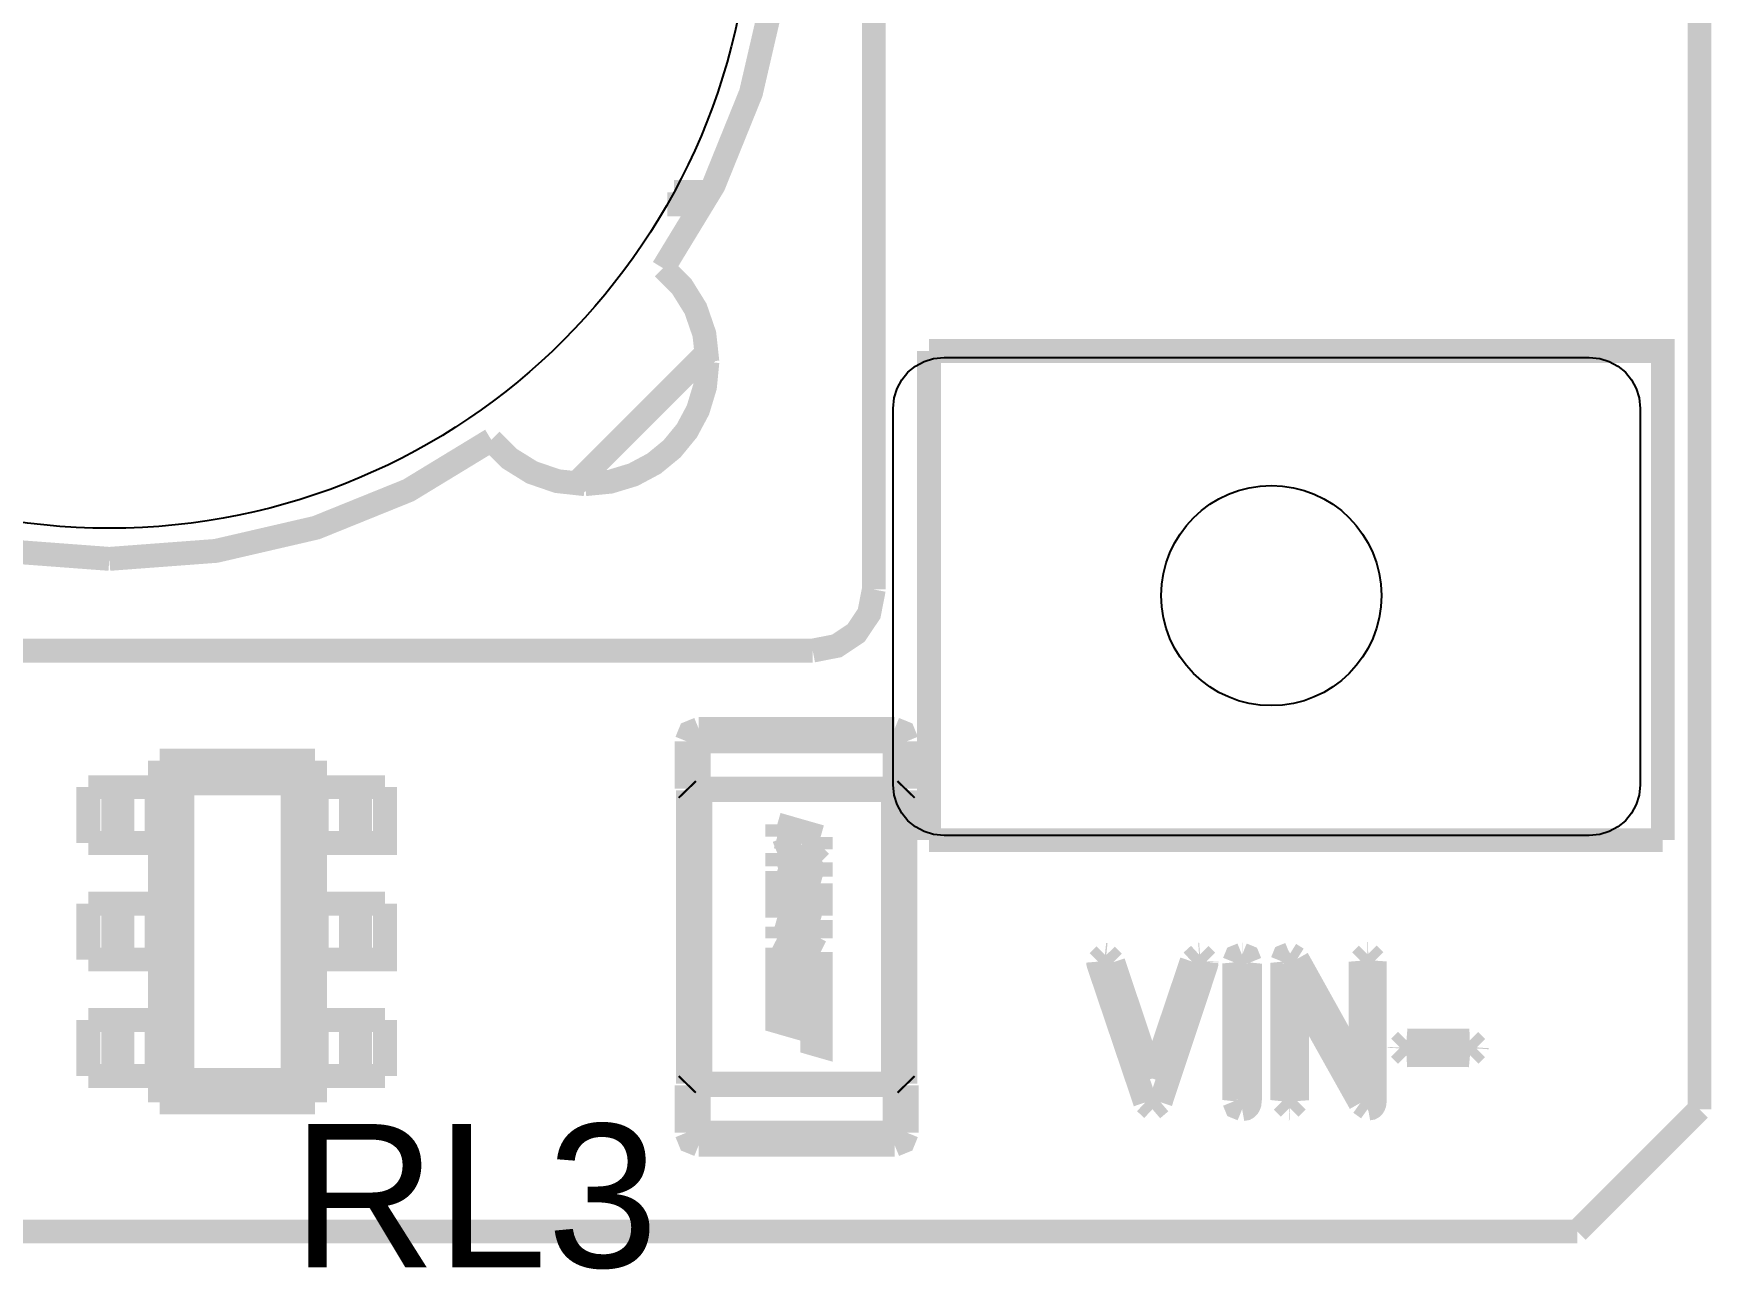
# Model space of a CAD drawing. Header units: inches. Extents: x -3.96 to 3.96, y -2.08 to 2.07.
# Drawn here: x -2.282 to -1.721, y 1.219 to 1.633 of the extents above; entities that cross this region are included whole.
import ezdxf

# ---------------------------------------------------------------- set-up
doc = ezdxf.new("R2010")
doc.units = ezdxf.units.IN
doc.layers.get('0').update_dxf_attribs({"linetype": 'CONTINUOUS'})

msp = doc.modelspace()

# ---------------------------------------------------------------- linework, layer by layer
at = {"const_width": 0.008}
for points in [[(-2.001146, 1.918031), (-2.001146, 1.447165)], [(-2.001146, 1.918031), (-2.001146, 1.447165)], [(-2.001146, 1.918031), (-2.001146, 1.447165)], [(-1.724768, 1.27315), (-1.724768, 1.903701)], [(-1.724768, 1.27315), (-1.724768, 1.903701)], [(-1.724768, 1.27315), (-1.724768, 1.903701)], [(-2.031854, 1.682598), (-2.034524, 1.646944), (-2.042294, 1.613388), (-2.0548, 1.582468), (-2.071683, 1.554722)], [(-2.031854, 1.682598), (-2.034524, 1.646944), (-2.042294, 1.613388), (-2.0548, 1.582468), (-2.071683, 1.554722)], [(-2.031854, 1.682598), (-2.034524, 1.646944), (-2.042294, 1.613388), (-2.0548, 1.582468), (-2.071683, 1.554722)], [(-2.056463, 1.580236), (-2.068027, 1.580236)], [(-2.056463, 1.580236), (-2.068027, 1.580236)], [(-2.056463, 1.580236), (-2.068027, 1.580236)], [(-2.058606, 1.576142), (-2.070302, 1.576142)], [(-2.058606, 1.576142), (-2.070302, 1.576142)], [(-2.058606, 1.576142), (-2.070302, 1.576142)], [(-2.056868, 1.52336), (-2.057882, 1.532661), (-2.0608, 1.541147), (-2.065436, 1.548605), (-2.071604, 1.554817)], [(-2.056868, 1.52336), (-2.057882, 1.532661), (-2.0608, 1.541147), (-2.065436, 1.548605), (-2.071604, 1.554817)], [(-2.056868, 1.52336), (-2.057882, 1.532661), (-2.0608, 1.541147), (-2.065436, 1.548605), (-2.071604, 1.554817)], [(-2.056984, 1.526445), (-2.100897, 1.482532)], [(-2.056984, 1.526445), (-2.100897, 1.482532)], [(-2.056984, 1.526445), (-2.100897, 1.482532)], [(-1.98272, 1.527008), (-1.98272, 1.363228)], [(-1.98272, 1.527008), (-1.737051, 1.527008), (-1.737051, 1.363228)], [(-1.98272, 1.527008), (-1.98272, 1.363228)], [(-1.98272, 1.527008), (-1.737051, 1.527008), (-1.737051, 1.363228)], [(-1.98272, 1.527008), (-1.98272, 1.363228)], [(-1.98272, 1.527008), (-1.737051, 1.527008), (-1.737051, 1.363228)], [(-2.056868, 1.52336), (-2.057683, 1.514988), (-2.060027, 1.507246), (-2.063751, 1.500284), (-2.068704, 1.494251), (-2.074737, 1.489298), (-2.081699, 1.485574), (-2.089441, 1.48323), (-2.097813, 1.482415)], [(-2.056868, 1.52336), (-2.057683, 1.514988), (-2.060027, 1.507246), (-2.063751, 1.500284), (-2.068704, 1.494251), (-2.074737, 1.489298), (-2.081699, 1.485574), (-2.089441, 1.48323), (-2.097813, 1.482415)], [(-2.056868, 1.52336), (-2.057683, 1.514988), (-2.060027, 1.507246), (-2.063751, 1.500284), (-2.068704, 1.494251), (-2.074737, 1.489298), (-2.081699, 1.485574), (-2.089441, 1.48323), (-2.097813, 1.482415)], [(-2.384928, 1.497231), (-2.357182, 1.480348), (-2.326262, 1.467841), (-2.292706, 1.460072), (-2.257051, 1.457402)], [(-2.384928, 1.497231), (-2.357182, 1.480348), (-2.326262, 1.467841), (-2.292706, 1.460072), (-2.257051, 1.457402)], [(-2.384928, 1.497231), (-2.357182, 1.480348), (-2.326262, 1.467841), (-2.292706, 1.460072), (-2.257051, 1.457402)], [(-2.129174, 1.497231), (-2.15692, 1.480348), (-2.187841, 1.467841), (-2.221397, 1.460072), (-2.257051, 1.457402)], [(-2.129174, 1.497231), (-2.15692, 1.480348), (-2.187841, 1.467841), (-2.221397, 1.460072), (-2.257051, 1.457402)], [(-2.129174, 1.497231), (-2.15692, 1.480348), (-2.187841, 1.467841), (-2.221397, 1.460072), (-2.257051, 1.457402)], [(-2.12927, 1.497151), (-2.123058, 1.490983), (-2.1156, 1.486347), (-2.107113, 1.48343), (-2.097813, 1.482415)], [(-2.12927, 1.497151), (-2.123058, 1.490983), (-2.1156, 1.486347), (-2.107113, 1.48343), (-2.097813, 1.482415)], [(-2.12927, 1.497151), (-2.123058, 1.490983), (-2.1156, 1.486347), (-2.107113, 1.48343), (-2.097813, 1.482415)], [(-2.001146, 1.447165), (-2.002725, 1.439108), (-2.007063, 1.432611), (-2.013561, 1.428272), (-2.021618, 1.426693)], [(-2.001146, 1.447165), (-2.002725, 1.439108), (-2.007063, 1.432611), (-2.013561, 1.428272), (-2.021618, 1.426693)], [(-2.001146, 1.447165), (-2.002725, 1.439108), (-2.007063, 1.432611), (-2.013561, 1.428272), (-2.021618, 1.426693)], [(-2.021618, 1.426693), (-2.492484, 1.426693)], [(-2.021618, 1.426693), (-2.492484, 1.426693)], [(-2.021618, 1.426693), (-2.492484, 1.426693)], [(-2.063826, 1.396331), (-2.062643, 1.399243), (-2.059732, 1.400426)], [(-2.063826, 1.396331), (-2.062643, 1.399243), (-2.059732, 1.400426)], [(-2.063826, 1.396331), (-2.062643, 1.399243), (-2.059732, 1.400426)], [(-1.99422, 1.400426), (-2.059732, 1.400426)], [(-2.059732, 1.400426), (-2.059732, 1.396331)], [(-1.99422, 1.400426), (-2.059732, 1.400426)], [(-2.059732, 1.400426), (-2.059732, 1.396331)], [(-1.99422, 1.400426), (-2.059732, 1.400426)], [(-2.059732, 1.400426), (-2.059732, 1.396331)], [(-1.990126, 1.396331), (-1.991309, 1.399243), (-1.99422, 1.400426)], [(-1.99422, 1.396331), (-1.99422, 1.400426)], [(-1.990126, 1.396331), (-1.991309, 1.399243), (-1.99422, 1.400426)], [(-1.99422, 1.396331), (-1.99422, 1.400426)], [(-1.990126, 1.396331), (-1.991309, 1.399243), (-1.99422, 1.400426)], [(-1.99422, 1.396331), (-1.99422, 1.400426)], [(-2.063826, 1.396331), (-2.063826, 1.380445)], [(-2.059732, 1.396331), (-2.063826, 1.396331)], [(-2.063826, 1.396331), (-2.063826, 1.380445)], [(-2.059732, 1.396331), (-2.063826, 1.396331)], [(-2.063826, 1.396331), (-2.063826, 1.380445)], [(-2.059732, 1.396331), (-2.063826, 1.396331)], [(-2.059732, 1.380445), (-2.059732, 1.396331), (-1.99422, 1.396331)], [(-2.059732, 1.380445), (-2.059732, 1.396331), (-1.99422, 1.396331)], [(-2.059732, 1.380445), (-2.059732, 1.396331), (-1.99422, 1.396331)], [(-1.99422, 1.396331), (-1.99422, 1.380445)], [(-1.990126, 1.396331), (-1.99422, 1.396331)], [(-1.99422, 1.396331), (-1.99422, 1.380445)], [(-1.990126, 1.396331), (-1.99422, 1.396331)], [(-1.99422, 1.396331), (-1.99422, 1.380445)], [(-1.990126, 1.396331), (-1.99422, 1.396331)], [(-1.990126, 1.380445), (-1.990126, 1.396331)], [(-1.990126, 1.380445), (-1.990126, 1.396331)], [(-1.990126, 1.380445), (-1.990126, 1.396331)], [(-2.188161, 1.389822), (-2.240161, 1.389822)], [(-2.232591, 1.382252), (-2.240161, 1.389822)], [(-2.240161, 1.389822), (-2.240161, 1.380982)], [(-2.188161, 1.389822), (-2.240161, 1.389822)], [(-2.232591, 1.382252), (-2.240161, 1.389822)], [(-2.240161, 1.389822), (-2.240161, 1.380982)], [(-2.188161, 1.389822), (-2.240161, 1.389822)], [(-2.232591, 1.382252), (-2.240161, 1.389822)], [(-2.240161, 1.389822), (-2.240161, 1.380982)], [(-2.188161, 1.389822), (-2.195732, 1.382252)], [(-2.188161, 1.389822), (-2.195732, 1.382252)], [(-2.188161, 1.389822), (-2.195732, 1.382252)], [(-2.188161, 1.380982), (-2.188161, 1.389822)], [(-2.188161, 1.380982), (-2.188161, 1.389822)], [(-2.188161, 1.380982), (-2.188161, 1.389822)], [(-2.264081, 1.362262), (-2.264081, 1.380982)], [(-2.264081, 1.380982), (-2.255761, 1.380982)], [(-2.264081, 1.362262), (-2.264081, 1.380982)], [(-2.264081, 1.380982), (-2.255761, 1.380982)], [(-2.264081, 1.362262), (-2.264081, 1.380982)], [(-2.264081, 1.380982), (-2.255761, 1.380982)], [(-2.255761, 1.380982), (-2.252641, 1.380982)], [(-2.255761, 1.362262), (-2.255761, 1.380982)], [(-2.255761, 1.380982), (-2.252641, 1.380982)], [(-2.255761, 1.362262), (-2.255761, 1.380982)], [(-2.255761, 1.380982), (-2.252641, 1.380982)], [(-2.255761, 1.362262), (-2.255761, 1.380982)], [(-2.252641, 1.380982), (-2.252641, 1.362262), (-2.241201, 1.362262)], [(-2.252641, 1.380982), (-2.241201, 1.380982)], [(-2.252641, 1.380982), (-2.252641, 1.362262), (-2.241201, 1.362262)], [(-2.252641, 1.380982), (-2.241201, 1.380982)], [(-2.252641, 1.380982), (-2.252641, 1.362262), (-2.241201, 1.362262)], [(-2.252641, 1.380982), (-2.241201, 1.380982)], [(-2.241201, 1.380982), (-2.239783, 1.380982)], [(-2.241201, 1.362262), (-2.241201, 1.380982)], [(-2.241201, 1.380982), (-2.239783, 1.380982)], [(-2.241201, 1.362262), (-2.241201, 1.380982)], [(-2.241201, 1.380982), (-2.239783, 1.380982)], [(-2.241201, 1.362262), (-2.241201, 1.380982)], [(-2.239783, 1.380982), (-2.239783, 1.362262)], [(-2.239783, 1.380982), (-2.239783, 1.362262)], [(-2.239783, 1.380982), (-2.239783, 1.362262)], [(-2.195732, 1.282993), (-2.232591, 1.282993), (-2.232591, 1.382252), (-2.195732, 1.382252)], [(-2.195732, 1.282993), (-2.232591, 1.282993), (-2.232591, 1.382252), (-2.195732, 1.382252)], [(-2.195732, 1.282993), (-2.232591, 1.282993), (-2.232591, 1.382252), (-2.195732, 1.382252)], [(-2.195732, 1.282993), (-2.195732, 1.382252)], [(-2.195732, 1.282993), (-2.195732, 1.382252)], [(-2.195732, 1.282993), (-2.195732, 1.382252)], [(-2.18854, 1.362262), (-2.18854, 1.380982)], [(-2.187641, 1.380982), (-2.18854, 1.380982)], [(-2.18854, 1.362262), (-2.18854, 1.380982)], [(-2.187641, 1.380982), (-2.18854, 1.380982)], [(-2.18854, 1.362262), (-2.18854, 1.380982)], [(-2.187641, 1.380982), (-2.18854, 1.380982)], [(-2.176201, 1.380982), (-2.187641, 1.380982)], [(-2.187641, 1.380982), (-2.187641, 1.362262)], [(-2.176201, 1.380982), (-2.187641, 1.380982)], [(-2.187641, 1.380982), (-2.187641, 1.362262)], [(-2.176201, 1.380982), (-2.187641, 1.380982)], [(-2.187641, 1.380982), (-2.187641, 1.362262)], [(-2.176201, 1.362262), (-2.176201, 1.380982)], [(-2.173081, 1.380982), (-2.176201, 1.380982)], [(-2.176201, 1.362262), (-2.176201, 1.380982)], [(-2.173081, 1.380982), (-2.176201, 1.380982)], [(-2.176201, 1.362262), (-2.176201, 1.380982)], [(-2.173081, 1.380982), (-2.176201, 1.380982)], [(-2.164761, 1.380982), (-2.164761, 1.362262), (-2.173081, 1.362262)], [(-2.164761, 1.380982), (-2.173081, 1.380982)], [(-2.173081, 1.380982), (-2.173081, 1.362262)], [(-2.164761, 1.380982), (-2.164761, 1.362262), (-2.173081, 1.362262)], [(-2.164761, 1.380982), (-2.173081, 1.380982)], [(-2.173081, 1.380982), (-2.173081, 1.362262)], [(-2.164761, 1.380982), (-2.164761, 1.362262), (-2.173081, 1.362262)], [(-2.164761, 1.380982), (-2.173081, 1.380982)], [(-2.173081, 1.380982), (-2.173081, 1.362262)], [(-2.063826, 1.380445), (-2.063351, 1.379954)], [(-2.059732, 1.380445), (-2.063826, 1.380445)], [(-2.063826, 1.380445), (-2.063351, 1.379954)], [(-2.059732, 1.380445), (-2.063826, 1.380445)], [(-2.063826, 1.380445), (-2.063351, 1.379954)], [(-2.059732, 1.380445), (-2.063826, 1.380445)], [(-2.063639, 1.379953), (-2.061574, 1.379956)], [(-2.063639, 1.379953), (-2.061574, 1.379956)], [(-2.063639, 1.379953), (-2.061574, 1.379956)], [(-2.063376, 1.379955), (-2.063376, 1.281684)], [(-2.063376, 1.379955), (-2.063376, 1.281684)], [(-2.063376, 1.379955), (-2.063376, 1.281684)], [(-2.05951, 1.379953), (-2.061574, 1.379956)], [(-2.05951, 1.379953), (-2.061574, 1.379956)], [(-2.05951, 1.379953), (-2.061574, 1.379956)], [(-2.059732, 1.380445), (-2.059732, 1.379954)], [(-1.99422, 1.380445), (-2.059732, 1.380445)], [(-2.059732, 1.380445), (-2.059732, 1.379954)], [(-1.99422, 1.380445), (-2.059732, 1.380445)], [(-2.059732, 1.380445), (-2.059732, 1.379954)], [(-1.99422, 1.380445), (-2.059732, 1.380445)], [(-2.059732, 1.379954), (-2.059281, 1.379955)], [(-2.059732, 1.379954), (-2.059281, 1.379955)], [(-2.059732, 1.379954), (-2.059281, 1.379955)], [(-2.059281, 1.379955), (-2.059241, 1.379955)], [(-2.059281, 1.379955), (-2.059241, 1.379955)], [(-2.059281, 1.379955), (-2.059241, 1.379955)], [(-1.994711, 1.379955), (-2.059241, 1.379955)], [(-2.059241, 1.281684), (-2.059241, 1.379955)], [(-1.994711, 1.379955), (-2.059241, 1.379955)], [(-2.059241, 1.281684), (-2.059241, 1.379955)], [(-1.994711, 1.379955), (-2.059241, 1.379955)], [(-2.059241, 1.281684), (-2.059241, 1.379955)], [(-1.994711, 1.379955), (-1.99467, 1.379955)], [(-1.994711, 1.379955), (-1.994711, 1.281684)], [(-1.994711, 1.379955), (-1.99467, 1.379955)], [(-1.994711, 1.379955), (-1.994711, 1.281684)], [(-1.994711, 1.379955), (-1.99467, 1.379955)], [(-1.994711, 1.379955), (-1.994711, 1.281684)], [(-1.99467, 1.379955), (-1.99422, 1.379954)], [(-1.99467, 1.379955), (-1.99422, 1.379954)], [(-1.99467, 1.379955), (-1.99422, 1.379954)], [(-1.99422, 1.380445), (-1.99422, 1.379954)], [(-1.990126, 1.380445), (-1.99422, 1.380445)], [(-1.99422, 1.380445), (-1.99422, 1.379954)], [(-1.990126, 1.380445), (-1.99422, 1.380445)], [(-1.99422, 1.380445), (-1.99422, 1.379954)], [(-1.990126, 1.380445), (-1.99422, 1.380445)], [(-1.994143, 1.379954), (-1.992378, 1.379963)], [(-1.994143, 1.379954), (-1.992378, 1.379963)], [(-1.994143, 1.379954), (-1.992378, 1.379963)], [(-1.990613, 1.379954), (-1.992378, 1.379963)], [(-1.990613, 1.379954), (-1.992378, 1.379963)], [(-1.990613, 1.379954), (-1.992378, 1.379963)], [(-1.990126, 1.380445), (-1.990601, 1.379954)], [(-1.990126, 1.380445), (-1.990601, 1.379954)], [(-1.990126, 1.380445), (-1.990601, 1.379954)], [(-1.990576, 1.379955), (-1.990576, 1.281684)], [(-1.990576, 1.379955), (-1.990576, 1.281684)], [(-1.990576, 1.379955), (-1.990576, 1.281684)], [(-2.033486, 1.368489), (-2.01897, 1.364317)], [(-2.033486, 1.364357), (-2.033486, 1.368489)], [(-2.033486, 1.368489), (-2.01897, 1.364317)], [(-2.033486, 1.364357), (-2.033486, 1.368489)], [(-2.033486, 1.368489), (-2.01897, 1.364317)], [(-2.033486, 1.364357), (-2.033486, 1.368489)], [(-2.264081, 1.362262), (-2.255761, 1.362262)], [(-2.264081, 1.362262), (-2.255761, 1.362262)], [(-2.264081, 1.362262), (-2.255761, 1.362262)], [(-2.255761, 1.362262), (-2.252641, 1.362262)], [(-2.255761, 1.362262), (-2.252641, 1.362262)], [(-2.255761, 1.362262), (-2.252641, 1.362262)], [(-2.241201, 1.362262), (-2.239783, 1.362262)], [(-2.241201, 1.362262), (-2.239783, 1.362262)], [(-2.241201, 1.362262), (-2.239783, 1.362262)], [(-2.240161, 1.362262), (-2.240161, 1.341982)], [(-2.240161, 1.362262), (-2.240161, 1.341982)], [(-2.240161, 1.362262), (-2.240161, 1.341982)], [(-2.187641, 1.362262), (-2.18854, 1.362262)], [(-2.187641, 1.362262), (-2.18854, 1.362262)], [(-2.187641, 1.362262), (-2.18854, 1.362262)], [(-2.188161, 1.341982), (-2.188161, 1.362262)], [(-2.188161, 1.341982), (-2.188161, 1.362262)], [(-2.188161, 1.341982), (-2.188161, 1.362262)], [(-2.176201, 1.362262), (-2.187641, 1.362262)], [(-2.176201, 1.362262), (-2.187641, 1.362262)], [(-2.176201, 1.362262), (-2.187641, 1.362262)], [(-2.173081, 1.362262), (-2.176201, 1.362262)], [(-2.173081, 1.362262), (-2.176201, 1.362262)], [(-2.173081, 1.362262), (-2.176201, 1.362262)], [(-2.025604, 1.362098), (-2.033486, 1.364357)], [(-2.025604, 1.362098), (-2.033486, 1.364357)], [(-2.025604, 1.362098), (-2.033486, 1.364357)], [(-2.033486, 1.358935), (-2.025604, 1.362098)], [(-2.033486, 1.358935), (-2.025604, 1.362098)], [(-2.033486, 1.358935), (-2.025604, 1.362098)], [(-2.02516, 1.361958), (-2.01897, 1.355789)], [(-2.01897, 1.360184), (-2.02516, 1.361958)], [(-2.02516, 1.361958), (-2.01897, 1.355789)], [(-2.01897, 1.360184), (-2.02516, 1.361958)], [(-2.02516, 1.361958), (-2.01897, 1.355789)], [(-2.01897, 1.360184), (-2.02516, 1.361958)], [(-2.01897, 1.364317), (-2.01897, 1.360184)], [(-2.01897, 1.364317), (-2.01897, 1.360184)], [(-2.01897, 1.364317), (-2.01897, 1.360184)], [(-1.98272, 1.363228), (-1.737051, 1.363228)], [(-1.98272, 1.363228), (-1.737051, 1.363228)], [(-1.98272, 1.363228), (-1.737051, 1.363228)], [(-2.033486, 1.354518), (-2.033486, 1.358935)], [(-2.033486, 1.354518), (-2.033486, 1.358935)], [(-2.033486, 1.354518), (-2.033486, 1.358935)], [(-2.025604, 1.357785), (-2.033486, 1.354518)], [(-2.025604, 1.357785), (-2.033486, 1.354518)], [(-2.025604, 1.357785), (-2.033486, 1.354518)], [(-2.01897, 1.351012), (-2.025604, 1.357785)], [(-2.01897, 1.351012), (-2.025604, 1.357785)], [(-2.01897, 1.351012), (-2.025604, 1.357785)], [(-2.01897, 1.355789), (-2.01897, 1.351012)], [(-2.01897, 1.355789), (-2.01897, 1.351012)], [(-2.01897, 1.355789), (-2.01897, 1.351012)], [(-2.033486, 1.352898), (-2.01897, 1.348725)], [(-2.033486, 1.337259), (-2.033486, 1.352898)], [(-2.033486, 1.352898), (-2.01897, 1.348725)], [(-2.033486, 1.337259), (-2.033486, 1.352898)], [(-2.033486, 1.352898), (-2.01897, 1.348725)], [(-2.033486, 1.337259), (-2.033486, 1.352898)], [(-2.030724, 1.347978), (-2.030724, 1.339931)], [(-2.027117, 1.34695), (-2.030724, 1.347978)], [(-2.030724, 1.347978), (-2.030724, 1.339931)], [(-2.027117, 1.34695), (-2.030724, 1.347978)], [(-2.030724, 1.347978), (-2.030724, 1.339931)], [(-2.027117, 1.34695), (-2.030724, 1.347978)], [(-2.027117, 1.34072), (-2.027117, 1.34695)], [(-2.027117, 1.34072), (-2.027117, 1.34695)], [(-2.027117, 1.34072), (-2.027117, 1.34695)], [(-2.024433, 1.346185), (-2.024433, 1.339954)], [(-2.021733, 1.345399), (-2.024433, 1.346185)], [(-2.024433, 1.346185), (-2.024433, 1.339954)], [(-2.021733, 1.345399), (-2.024433, 1.346185)], [(-2.024433, 1.346185), (-2.024433, 1.339954)], [(-2.021733, 1.345399), (-2.024433, 1.346185)], [(-2.021733, 1.338785), (-2.021733, 1.345399)], [(-2.021733, 1.338785), (-2.021733, 1.345399)], [(-2.021733, 1.338785), (-2.021733, 1.345399)], [(-2.01897, 1.348725), (-2.01897, 1.338)], [(-2.01897, 1.348725), (-2.01897, 1.338)], [(-2.01897, 1.348725), (-2.01897, 1.338)], [(-2.264081, 1.323262), (-2.264081, 1.341982)], [(-2.264081, 1.341982), (-2.255761, 1.341982)], [(-2.264081, 1.323262), (-2.264081, 1.341982)], [(-2.264081, 1.341982), (-2.255761, 1.341982)], [(-2.264081, 1.323262), (-2.264081, 1.341982)], [(-2.264081, 1.341982), (-2.255761, 1.341982)], [(-2.255761, 1.341982), (-2.252641, 1.341982)], [(-2.255761, 1.323262), (-2.255761, 1.341982)], [(-2.255761, 1.341982), (-2.252641, 1.341982)], [(-2.255761, 1.323262), (-2.255761, 1.341982)], [(-2.255761, 1.341982), (-2.252641, 1.341982)], [(-2.255761, 1.323262), (-2.255761, 1.341982)], [(-2.252641, 1.341982), (-2.252641, 1.323262), (-2.241201, 1.323262)], [(-2.252641, 1.341982), (-2.241201, 1.341982)], [(-2.252641, 1.341982), (-2.252641, 1.323262), (-2.241201, 1.323262)], [(-2.252641, 1.341982), (-2.241201, 1.341982)], [(-2.252641, 1.341982), (-2.252641, 1.323262), (-2.241201, 1.323262)], [(-2.252641, 1.341982), (-2.241201, 1.341982)], [(-2.241201, 1.341982), (-2.239783, 1.341982)], [(-2.241201, 1.323262), (-2.241201, 1.341982)], [(-2.241201, 1.341982), (-2.239783, 1.341982)], [(-2.241201, 1.323262), (-2.241201, 1.341982)], [(-2.241201, 1.341982), (-2.239783, 1.341982)], [(-2.241201, 1.323262), (-2.241201, 1.341982)], [(-2.239783, 1.341982), (-2.239783, 1.323262)], [(-2.239783, 1.341982), (-2.239783, 1.323262)], [(-2.239783, 1.341982), (-2.239783, 1.323262)], [(-2.18854, 1.323262), (-2.18854, 1.341982)], [(-2.187641, 1.341982), (-2.18854, 1.341982)], [(-2.18854, 1.323262), (-2.18854, 1.341982)], [(-2.187641, 1.341982), (-2.18854, 1.341982)], [(-2.18854, 1.323262), (-2.18854, 1.341982)], [(-2.187641, 1.341982), (-2.18854, 1.341982)], [(-2.176201, 1.341982), (-2.187641, 1.341982)], [(-2.187641, 1.341982), (-2.187641, 1.323262)], [(-2.176201, 1.341982), (-2.187641, 1.341982)], [(-2.187641, 1.341982), (-2.187641, 1.323262)], [(-2.176201, 1.341982), (-2.187641, 1.341982)], [(-2.187641, 1.341982), (-2.187641, 1.323262)], [(-2.176201, 1.323262), (-2.176201, 1.341982)], [(-2.173081, 1.341982), (-2.176201, 1.341982)], [(-2.176201, 1.323262), (-2.176201, 1.341982)], [(-2.173081, 1.341982), (-2.176201, 1.341982)], [(-2.176201, 1.323262), (-2.176201, 1.341982)], [(-2.173081, 1.341982), (-2.176201, 1.341982)], [(-2.164761, 1.341982), (-2.164761, 1.323262), (-2.173081, 1.323262)], [(-2.164761, 1.341982), (-2.173081, 1.341982)], [(-2.173081, 1.341982), (-2.173081, 1.323262)], [(-2.164761, 1.341982), (-2.164761, 1.323262), (-2.173081, 1.323262)], [(-2.164761, 1.341982), (-2.173081, 1.341982)], [(-2.173081, 1.341982), (-2.173081, 1.323262)], [(-2.164761, 1.341982), (-2.164761, 1.323262), (-2.173081, 1.323262)], [(-2.164761, 1.341982), (-2.173081, 1.341982)], [(-2.173081, 1.341982), (-2.173081, 1.323262)], [(-2.030724, 1.339931), (-2.01897, 1.336552)], [(-2.030724, 1.339931), (-2.01897, 1.336552)], [(-2.030724, 1.339931), (-2.01897, 1.336552)], [(-2.024433, 1.339954), (-2.027117, 1.34072)], [(-2.024433, 1.339954), (-2.027117, 1.34072)], [(-2.024433, 1.339954), (-2.027117, 1.34072)], [(-2.01897, 1.338), (-2.021733, 1.338785)], [(-2.01897, 1.338), (-2.021733, 1.338785)], [(-2.01897, 1.338), (-2.021733, 1.338785)], [(-2.020563, 1.333549), (-2.033486, 1.337259)], [(-2.020563, 1.333549), (-2.033486, 1.337259)], [(-2.020563, 1.333549), (-2.033486, 1.337259)], [(-2.033486, 1.334273), (-2.020563, 1.333549)], [(-2.033486, 1.330403), (-2.033486, 1.334273)], [(-2.033486, 1.334273), (-2.020563, 1.333549)], [(-2.033486, 1.330403), (-2.033486, 1.334273)], [(-2.033486, 1.334273), (-2.020563, 1.333549)], [(-2.033486, 1.330403), (-2.033486, 1.334273)], [(-2.01897, 1.336552), (-2.01897, 1.33037)], [(-2.01897, 1.336552), (-2.01897, 1.33037)], [(-2.01897, 1.336552), (-2.01897, 1.33037)], [(-2.0205, 1.323548), (-2.033486, 1.330403)], [(-2.0205, 1.323548), (-2.033486, 1.330403)], [(-2.0205, 1.323548), (-2.033486, 1.330403)], [(-2.033486, 1.327277), (-2.0205, 1.323548)], [(-2.033486, 1.323588), (-2.033486, 1.327277)], [(-2.033486, 1.327277), (-2.0205, 1.323548)], [(-2.033486, 1.323588), (-2.033486, 1.327277)], [(-2.033486, 1.327277), (-2.0205, 1.323548)], [(-2.033486, 1.323588), (-2.033486, 1.327277)], [(-2.029341, 1.331059), (-2.01897, 1.325785)], [(-2.01897, 1.33037), (-2.029341, 1.331059)], [(-2.029341, 1.331059), (-2.01897, 1.325785)], [(-2.01897, 1.33037), (-2.029341, 1.331059)], [(-2.029341, 1.331059), (-2.01897, 1.325785)], [(-2.01897, 1.33037), (-2.029341, 1.331059)], [(-2.264081, 1.323262), (-2.255761, 1.323262)], [(-2.264081, 1.323262), (-2.255761, 1.323262)], [(-2.264081, 1.323262), (-2.255761, 1.323262)], [(-2.255761, 1.323262), (-2.252641, 1.323262)], [(-2.255761, 1.323262), (-2.252641, 1.323262)], [(-2.255761, 1.323262), (-2.252641, 1.323262)], [(-2.241201, 1.323262), (-2.239783, 1.323262)], [(-2.241201, 1.323262), (-2.239783, 1.323262)], [(-2.241201, 1.323262), (-2.239783, 1.323262)], [(-2.240161, 1.323262), (-2.240161, 1.302982)], [(-2.240161, 1.323262), (-2.240161, 1.302982)], [(-2.240161, 1.323262), (-2.240161, 1.302982)], [(-2.187641, 1.323262), (-2.18854, 1.323262)], [(-2.187641, 1.323262), (-2.18854, 1.323262)], [(-2.187641, 1.323262), (-2.18854, 1.323262)], [(-2.188161, 1.302982), (-2.188161, 1.323262)], [(-2.188161, 1.302982), (-2.188161, 1.323262)], [(-2.188161, 1.302982), (-2.188161, 1.323262)], [(-2.176201, 1.323262), (-2.187641, 1.323262)], [(-2.176201, 1.323262), (-2.187641, 1.323262)], [(-2.176201, 1.323262), (-2.187641, 1.323262)], [(-2.173081, 1.323262), (-2.176201, 1.323262)], [(-2.173081, 1.323262), (-2.176201, 1.323262)], [(-2.173081, 1.323262), (-2.176201, 1.323262)], [(-2.01897, 1.319415), (-2.033486, 1.323588)], [(-2.01897, 1.319415), (-2.033486, 1.323588)], [(-2.01897, 1.319415), (-2.033486, 1.323588)], [(-2.024433, 1.308898), (-2.027117, 1.309665), (-2.027117, 1.315893), (-2.030724, 1.316923), (-2.030724, 1.31009), (-2.033486, 1.310874), (-2.033486, 1.321841), (-2.01897, 1.31767), (-2.01897, 1.294366), (-2.021773, 1.295172), (-2.021773, 1.299143), (-2.033486, 1.302509), (-2.033486, 1.306644), (-2.021773, 1.303277), (-2.021752, 1.30769), (-2.021733, 1.314342), (-2.024433, 1.315128), (-2.024433, 1.308898)], [(-2.024433, 1.308898), (-2.027117, 1.309665), (-2.027117, 1.315893), (-2.030724, 1.316923), (-2.030724, 1.31009), (-2.033486, 1.310874), (-2.033486, 1.321841), (-2.01897, 1.31767), (-2.01897, 1.294366), (-2.021773, 1.295172), (-2.021773, 1.299143), (-2.033486, 1.302509), (-2.033486, 1.306644), (-2.021773, 1.303277), (-2.021752, 1.30769), (-2.021733, 1.314342), (-2.024433, 1.315128), (-2.024433, 1.308898)], [(-2.024433, 1.308898), (-2.027117, 1.309665), (-2.027117, 1.315893), (-2.030724, 1.316923), (-2.030724, 1.31009), (-2.033486, 1.310874), (-2.033486, 1.321841), (-2.01897, 1.31767), (-2.01897, 1.294366), (-2.021773, 1.295172), (-2.021773, 1.299143), (-2.033486, 1.302509), (-2.033486, 1.306644), (-2.021773, 1.303277), (-2.021752, 1.30769), (-2.021733, 1.314342), (-2.024433, 1.315128), (-2.024433, 1.308898)], [(-2.01897, 1.325785), (-2.01897, 1.319415)], [(-2.01897, 1.325785), (-2.01897, 1.319415)], [(-2.01897, 1.325785), (-2.01897, 1.319415)], [(-1.926064, 1.32257), (-1.923808, 1.324826)], [(-1.926064, 1.32257), (-1.923808, 1.324826)], [(-1.926064, 1.32257), (-1.923808, 1.324826)], [(-1.926064, 1.322562), (-1.926064, 1.32257)], [(-1.926064, 1.322562), (-1.926064, 1.32257)], [(-1.926064, 1.322562), (-1.926064, 1.32257)], [(-1.910317, 1.275412), (-1.925858, 1.321418), (-1.926024, 1.32208), (-1.926064, 1.32256)], [(-1.910317, 1.275412), (-1.925858, 1.321418), (-1.926024, 1.32208), (-1.926064, 1.32256)], [(-1.910317, 1.275412), (-1.925858, 1.321418), (-1.926024, 1.32208), (-1.926064, 1.32256)], [(-1.923343, 1.324777), (-1.923808, 1.324826)], [(-1.923343, 1.324777), (-1.923808, 1.324826)], [(-1.923343, 1.324777), (-1.923808, 1.324826)], [(-1.920991, 1.322377), (-1.923345, 1.324777)], [(-1.920991, 1.322377), (-1.923345, 1.324777)], [(-1.920991, 1.322377), (-1.923345, 1.324777)], [(-1.92099, 1.322378), (-1.907963, 1.283434)], [(-1.92099, 1.322378), (-1.907963, 1.283434)], [(-1.92099, 1.322378), (-1.907963, 1.283434)], [(-1.907963, 1.283434), (-1.894754, 1.322652)], [(-1.907963, 1.283434), (-1.894754, 1.322652)], [(-1.907963, 1.283434), (-1.894754, 1.322652)], [(-1.889749, 1.322515), (-1.889849, 1.321705), (-1.890069, 1.320938), (-1.905175, 1.275481)], [(-1.889749, 1.322515), (-1.889849, 1.321705), (-1.890069, 1.320938), (-1.905175, 1.275481)], [(-1.889749, 1.322515), (-1.889849, 1.321705), (-1.890069, 1.320938), (-1.905175, 1.275481)], [(-1.894754, 1.322653), (-1.892286, 1.324914)], [(-1.894754, 1.322653), (-1.892286, 1.324914)], [(-1.894754, 1.322653), (-1.892286, 1.324914)], [(-1.892286, 1.324914), (-1.891969, 1.324937)], [(-1.892286, 1.324914), (-1.891969, 1.324937)], [(-1.892286, 1.324914), (-1.891969, 1.324937)], [(-1.88974, 1.322709), (-1.891969, 1.324937)], [(-1.88974, 1.322709), (-1.891969, 1.324937)], [(-1.88974, 1.322709), (-1.891969, 1.324937)], [(-1.88974, 1.322709), (-1.889749, 1.322515)], [(-1.88974, 1.322709), (-1.889749, 1.322515)], [(-1.88974, 1.322709), (-1.889749, 1.322515)], [(-1.880518, 1.322326), (-1.87977, 1.324167), (-1.877929, 1.324915)], [(-1.880518, 1.322326), (-1.87977, 1.324167), (-1.877929, 1.324915)], [(-1.880518, 1.322326), (-1.87977, 1.324167), (-1.877929, 1.324915)], [(-1.880518, 1.322326), (-1.88047, 1.321827)], [(-1.880518, 1.322326), (-1.88047, 1.321827)], [(-1.880518, 1.322326), (-1.88047, 1.321827)], [(-1.88047, 1.276372), (-1.88047, 1.321829)], [(-1.88047, 1.276372), (-1.88047, 1.321829)], [(-1.88047, 1.276372), (-1.88047, 1.321829)], [(-1.877865, 1.324914), (-1.877929, 1.324915)], [(-1.877865, 1.324914), (-1.877929, 1.324915)], [(-1.877865, 1.324914), (-1.877929, 1.324915)], [(-1.875259, 1.321737), (-1.875259, 1.276441), (-1.875422, 1.275001), (-1.875626, 1.274435), (-1.875911, 1.273972), (-1.876277, 1.273613), (-1.876725, 1.273356), (-1.877865, 1.27315)], [(-1.875259, 1.321737), (-1.875259, 1.276441), (-1.875422, 1.275001), (-1.875626, 1.274435), (-1.875911, 1.273972), (-1.876277, 1.273613), (-1.876725, 1.273356), (-1.877865, 1.27315)], [(-1.875259, 1.321737), (-1.875259, 1.276441), (-1.875422, 1.275001), (-1.875626, 1.274435), (-1.875911, 1.273972), (-1.876277, 1.273613), (-1.876725, 1.273356), (-1.877865, 1.27315)], [(-1.877863, 1.324915), (-1.877844, 1.324915)], [(-1.877863, 1.324915), (-1.877844, 1.324915)], [(-1.877863, 1.324915), (-1.877844, 1.324915)], [(-1.875204, 1.322274), (-1.875967, 1.324151), (-1.877844, 1.324915)], [(-1.875204, 1.322274), (-1.875967, 1.324151), (-1.877844, 1.324915)], [(-1.875204, 1.322274), (-1.875967, 1.324151), (-1.877844, 1.324915)], [(-1.875204, 1.322274), (-1.875259, 1.321739)], [(-1.875204, 1.322274), (-1.875259, 1.321739)], [(-1.875204, 1.322274), (-1.875259, 1.321739)], [(-1.864437, 1.322566), (-1.863707, 1.324364), (-1.861911, 1.325097)], [(-1.864437, 1.322566), (-1.863707, 1.324364), (-1.861911, 1.325097)], [(-1.864437, 1.322566), (-1.863707, 1.324364), (-1.861911, 1.325097)], [(-1.864437, 1.322566), (-1.864381, 1.322035)], [(-1.864437, 1.322566), (-1.864381, 1.322035)], [(-1.864437, 1.322566), (-1.864381, 1.322035)], [(-1.864381, 1.276281), (-1.864381, 1.322035)], [(-1.864381, 1.276281), (-1.864381, 1.322035)], [(-1.864381, 1.276281), (-1.864381, 1.322035)], [(-1.8594, 1.323522), (-1.861911, 1.325097)], [(-1.8594, 1.323522), (-1.861911, 1.325097)], [(-1.8594, 1.323522), (-1.861911, 1.325097)], [(-1.838327, 1.275207), (-1.859444, 1.312893), (-1.859444, 1.276212)], [(-1.838327, 1.275207), (-1.859444, 1.312893), (-1.859444, 1.276212)], [(-1.838327, 1.275207), (-1.859444, 1.312893), (-1.859444, 1.276212)], [(-1.859398, 1.32352), (-1.83819, 1.2854), (-1.83819, 1.322492)], [(-1.859398, 1.32352), (-1.83819, 1.2854), (-1.83819, 1.322492)], [(-1.859398, 1.32352), (-1.83819, 1.2854), (-1.83819, 1.322492)], [(-1.83822, 1.322858), (-1.835976, 1.325102)], [(-1.83822, 1.322858), (-1.835976, 1.325102)], [(-1.83822, 1.322858), (-1.835976, 1.325102)], [(-1.83822, 1.322858), (-1.83819, 1.322491)], [(-1.83822, 1.322858), (-1.83819, 1.322491)], [(-1.83822, 1.322858), (-1.83819, 1.322491)], [(-1.835835, 1.325097), (-1.835976, 1.325102)], [(-1.835835, 1.325097), (-1.835976, 1.325102)], [(-1.835835, 1.325097), (-1.835976, 1.325102)], [(-1.835837, 1.325097), (-1.835644, 1.325105)], [(-1.835837, 1.325097), (-1.835644, 1.325105)], [(-1.835837, 1.325097), (-1.835644, 1.325105)], [(-1.833459, 1.322583), (-1.833459, 1.276212), (-1.833601, 1.274963), (-1.833778, 1.274471), (-1.834025, 1.27407), (-1.834343, 1.273757), (-1.834732, 1.273534), (-1.835722, 1.273356)], [(-1.833459, 1.322583), (-1.833459, 1.276212), (-1.833601, 1.274963), (-1.833778, 1.274471), (-1.834025, 1.27407), (-1.834343, 1.273757), (-1.834732, 1.273534), (-1.835722, 1.273356)], [(-1.833459, 1.322583), (-1.833459, 1.276212), (-1.833601, 1.274963), (-1.833778, 1.274471), (-1.834025, 1.27407), (-1.834343, 1.273757), (-1.834732, 1.273534), (-1.835722, 1.273356)], [(-1.833437, 1.322898), (-1.835644, 1.325105)], [(-1.833437, 1.322898), (-1.835644, 1.325105)], [(-1.833437, 1.322898), (-1.835644, 1.325105)], [(-1.833437, 1.322898), (-1.833459, 1.322583)], [(-1.833437, 1.322898), (-1.833459, 1.322583)], [(-1.833437, 1.322898), (-1.833459, 1.322583)], [(-2.264081, 1.284262), (-2.264081, 1.302982)], [(-2.264081, 1.302982), (-2.255761, 1.302982)], [(-2.264081, 1.284262), (-2.264081, 1.302982)], [(-2.264081, 1.302982), (-2.255761, 1.302982)], [(-2.264081, 1.284262), (-2.264081, 1.302982)], [(-2.264081, 1.302982), (-2.255761, 1.302982)], [(-2.255761, 1.302982), (-2.252641, 1.302982)], [(-2.255761, 1.284262), (-2.255761, 1.302982)], [(-2.255761, 1.302982), (-2.252641, 1.302982)], [(-2.255761, 1.284262), (-2.255761, 1.302982)], [(-2.255761, 1.302982), (-2.252641, 1.302982)], [(-2.255761, 1.284262), (-2.255761, 1.302982)], [(-2.252641, 1.302982), (-2.252641, 1.284262), (-2.241201, 1.284262)], [(-2.252641, 1.302982), (-2.241201, 1.302982)], [(-2.252641, 1.302982), (-2.252641, 1.284262), (-2.241201, 1.284262)], [(-2.252641, 1.302982), (-2.241201, 1.302982)], [(-2.252641, 1.302982), (-2.252641, 1.284262), (-2.241201, 1.284262)], [(-2.252641, 1.302982), (-2.241201, 1.302982)], [(-2.241201, 1.302982), (-2.239783, 1.302982)], [(-2.241201, 1.284262), (-2.241201, 1.302982)], [(-2.241201, 1.302982), (-2.239783, 1.302982)], [(-2.241201, 1.284262), (-2.241201, 1.302982)], [(-2.241201, 1.302982), (-2.239783, 1.302982)], [(-2.241201, 1.284262), (-2.241201, 1.302982)], [(-2.239783, 1.302982), (-2.239783, 1.284262)], [(-2.239783, 1.302982), (-2.239783, 1.284262)], [(-2.239783, 1.302982), (-2.239783, 1.284262)], [(-2.18854, 1.284262), (-2.18854, 1.302982)], [(-2.187641, 1.302982), (-2.18854, 1.302982)], [(-2.18854, 1.284262), (-2.18854, 1.302982)], [(-2.187641, 1.302982), (-2.18854, 1.302982)], [(-2.18854, 1.284262), (-2.18854, 1.302982)], [(-2.187641, 1.302982), (-2.18854, 1.302982)], [(-2.176201, 1.284262), (-2.176201, 1.302982), (-2.187641, 1.302982)], [(-2.187641, 1.302982), (-2.187641, 1.284262)], [(-2.176201, 1.284262), (-2.176201, 1.302982), (-2.187641, 1.302982)], [(-2.187641, 1.302982), (-2.187641, 1.284262)], [(-2.176201, 1.284262), (-2.176201, 1.302982), (-2.187641, 1.302982)], [(-2.187641, 1.302982), (-2.187641, 1.284262)], [(-2.173081, 1.302982), (-2.176201, 1.302982)], [(-2.173081, 1.302982), (-2.176201, 1.302982)], [(-2.173081, 1.302982), (-2.176201, 1.302982)], [(-2.164761, 1.302982), (-2.173081, 1.302982)], [(-2.173081, 1.302982), (-2.173081, 1.284262)], [(-2.164761, 1.302982), (-2.173081, 1.302982)], [(-2.173081, 1.302982), (-2.173081, 1.284262)], [(-2.164761, 1.302982), (-2.173081, 1.302982)], [(-2.173081, 1.302982), (-2.173081, 1.284262)], [(-2.164761, 1.302982), (-2.164761, 1.284262)], [(-2.164761, 1.302982), (-2.164761, 1.284262)], [(-2.164761, 1.302982), (-2.164761, 1.284262)], [(-1.825157, 1.293511), (-1.825141, 1.293787)], [(-1.825157, 1.293511), (-1.825141, 1.293787)], [(-1.825157, 1.293511), (-1.825141, 1.293787)], [(-1.825157, 1.293511), (-1.822859, 1.291213)], [(-1.825157, 1.293511), (-1.822859, 1.291213)], [(-1.825157, 1.293511), (-1.822859, 1.291213)], [(-1.825144, 1.29392), (-1.822869, 1.296196)], [(-1.825144, 1.29392), (-1.822869, 1.296196)], [(-1.825144, 1.29392), (-1.822869, 1.296196)], [(-1.825144, 1.29392), (-1.825141, 1.293789)], [(-1.825144, 1.29392), (-1.825141, 1.293789)], [(-1.825144, 1.29392), (-1.825141, 1.293789)], [(-1.822489, 1.296164), (-1.822869, 1.296196)], [(-1.822489, 1.296164), (-1.822869, 1.296196)], [(-1.822489, 1.296164), (-1.822869, 1.296196)], [(-1.822489, 1.296164), (-1.801829, 1.296164)], [(-1.822489, 1.296164), (-1.801829, 1.296164)], [(-1.822489, 1.296164), (-1.801829, 1.296164)], [(-1.801829, 1.296164), (-1.801647, 1.296171)], [(-1.801829, 1.296164), (-1.801647, 1.296171)], [(-1.801829, 1.296164), (-1.801647, 1.296171)], [(-1.799335, 1.293859), (-1.801647, 1.296171)], [(-1.799335, 1.293859), (-1.801647, 1.296171)], [(-1.799335, 1.293859), (-1.801647, 1.296171)], [(-1.799335, 1.293859), (-1.799361, 1.293513)], [(-1.799335, 1.293859), (-1.799361, 1.293513)], [(-1.799335, 1.293859), (-1.799361, 1.293513)], [(-1.799359, 1.29342), (-1.799361, 1.293514)], [(-1.799359, 1.29342), (-1.799361, 1.293514)], [(-1.799359, 1.29342), (-1.799361, 1.293514)], [(-1.822602, 1.291227), (-1.822859, 1.291213)], [(-1.822602, 1.291227), (-1.822859, 1.291213)], [(-1.822602, 1.291227), (-1.822859, 1.291213)], [(-1.801989, 1.291228), (-1.822604, 1.291228)], [(-1.801989, 1.291228), (-1.822604, 1.291228)], [(-1.801989, 1.291228), (-1.822604, 1.291228)], [(-1.801991, 1.291228), (-1.801589, 1.291191)], [(-1.801991, 1.291228), (-1.801589, 1.291191)], [(-1.801991, 1.291228), (-1.801589, 1.291191)], [(-1.799359, 1.29342), (-1.801589, 1.291191)], [(-1.799359, 1.29342), (-1.801589, 1.291191)], [(-1.799359, 1.29342), (-1.801589, 1.291191)], [(-2.264081, 1.284262), (-2.255761, 1.284262)], [(-2.264081, 1.284262), (-2.255761, 1.284262)], [(-2.264081, 1.284262), (-2.255761, 1.284262)], [(-2.255761, 1.284262), (-2.252641, 1.284262)], [(-2.255761, 1.284262), (-2.252641, 1.284262)], [(-2.255761, 1.284262), (-2.252641, 1.284262)], [(-2.241201, 1.284262), (-2.239783, 1.284262)], [(-2.241201, 1.284262), (-2.239783, 1.284262)], [(-2.241201, 1.284262), (-2.239783, 1.284262)], [(-2.240161, 1.284262), (-2.240161, 1.275422)], [(-2.240161, 1.284262), (-2.240161, 1.275422)], [(-2.240161, 1.284262), (-2.240161, 1.275422)], [(-2.240161, 1.275422), (-2.232591, 1.282993)], [(-2.240161, 1.275422), (-2.232591, 1.282993)], [(-2.240161, 1.275422), (-2.232591, 1.282993)], [(-2.195732, 1.282993), (-2.188161, 1.275422)], [(-2.195732, 1.282993), (-2.188161, 1.275422)], [(-2.195732, 1.282993), (-2.188161, 1.275422)], [(-2.187641, 1.284262), (-2.18854, 1.284262)], [(-2.187641, 1.284262), (-2.18854, 1.284262)], [(-2.187641, 1.284262), (-2.18854, 1.284262)], [(-2.188161, 1.275422), (-2.188161, 1.284262)], [(-2.188161, 1.275422), (-2.188161, 1.284262)], [(-2.188161, 1.275422), (-2.188161, 1.284262)], [(-2.176201, 1.284262), (-2.187641, 1.284262)], [(-2.176201, 1.284262), (-2.187641, 1.284262)], [(-2.176201, 1.284262), (-2.187641, 1.284262)], [(-2.173081, 1.284262), (-2.176201, 1.284262)], [(-2.173081, 1.284262), (-2.176201, 1.284262)], [(-2.173081, 1.284262), (-2.176201, 1.284262)], [(-2.164761, 1.284262), (-2.173081, 1.284262)], [(-2.164761, 1.284262), (-2.173081, 1.284262)], [(-2.164761, 1.284262), (-2.173081, 1.284262)], [(-2.063826, 1.281194), (-2.063351, 1.281685)], [(-2.063826, 1.281194), (-2.063351, 1.281685)], [(-2.063826, 1.281194), (-2.063351, 1.281685)], [(-2.063826, 1.281194), (-2.063826, 1.265308)], [(-2.063826, 1.281194), (-2.059732, 1.281194)], [(-2.063826, 1.281194), (-2.063826, 1.265308)], [(-2.063826, 1.281194), (-2.059732, 1.281194)], [(-2.063826, 1.281194), (-2.063826, 1.265308)], [(-2.063826, 1.281194), (-2.059732, 1.281194)], [(-2.06334, 1.281685), (-2.061574, 1.281676)], [(-2.06334, 1.281685), (-2.061574, 1.281676)], [(-2.06334, 1.281685), (-2.061574, 1.281676)], [(-2.059809, 1.281685), (-2.061574, 1.281676)], [(-2.059809, 1.281685), (-2.061574, 1.281676)], [(-2.059809, 1.281685), (-2.061574, 1.281676)], [(-2.059281, 1.281684), (-2.059732, 1.281685)], [(-2.059732, 1.281685), (-2.059732, 1.281194)], [(-2.059281, 1.281684), (-2.059732, 1.281685)], [(-2.059732, 1.281685), (-2.059732, 1.281194)], [(-2.059281, 1.281684), (-2.059732, 1.281685)], [(-2.059732, 1.281685), (-2.059732, 1.281194)], [(-2.059732, 1.281194), (-1.99422, 1.281194)], [(-2.059732, 1.265308), (-2.059732, 1.281194)], [(-1.99422, 1.281194), (-1.99422, 1.265308), (-2.059732, 1.265308)], [(-2.059732, 1.281194), (-1.99422, 1.281194)], [(-2.059732, 1.265308), (-2.059732, 1.281194)], [(-1.99422, 1.281194), (-1.99422, 1.265308), (-2.059732, 1.265308)], [(-2.059732, 1.281194), (-1.99422, 1.281194)], [(-2.059732, 1.265308), (-2.059732, 1.281194)], [(-1.99422, 1.281194), (-1.99422, 1.265308), (-2.059732, 1.265308)], [(-2.059241, 1.281684), (-2.059281, 1.281684)], [(-2.059241, 1.281684), (-2.059281, 1.281684)], [(-2.059241, 1.281684), (-2.059281, 1.281684)], [(-2.059241, 1.281684), (-1.994711, 1.281684)], [(-2.059241, 1.281684), (-1.994711, 1.281684)], [(-2.059241, 1.281684), (-1.994711, 1.281684)], [(-1.99467, 1.281684), (-1.994711, 1.281684)], [(-1.99467, 1.281684), (-1.994711, 1.281684)], [(-1.99467, 1.281684), (-1.994711, 1.281684)], [(-1.99422, 1.281685), (-1.99467, 1.281684)], [(-1.99422, 1.281685), (-1.99467, 1.281684)], [(-1.99422, 1.281685), (-1.99467, 1.281684)], [(-1.994443, 1.281687), (-1.992378, 1.281683)], [(-1.994443, 1.281687), (-1.992378, 1.281683)], [(-1.994443, 1.281687), (-1.992378, 1.281683)], [(-1.99422, 1.281685), (-1.99422, 1.281194)], [(-1.99422, 1.281685), (-1.99422, 1.281194)], [(-1.99422, 1.281685), (-1.99422, 1.281194)], [(-1.99422, 1.281194), (-1.990126, 1.281194)], [(-1.99422, 1.281194), (-1.990126, 1.281194)], [(-1.99422, 1.281194), (-1.990126, 1.281194)], [(-1.990313, 1.281687), (-1.992378, 1.281683)], [(-1.990313, 1.281687), (-1.992378, 1.281683)], [(-1.990313, 1.281687), (-1.992378, 1.281683)], [(-1.990126, 1.281194), (-1.990601, 1.281685)], [(-1.990126, 1.281194), (-1.990601, 1.281685)], [(-1.990126, 1.281194), (-1.990601, 1.281685)], [(-1.990126, 1.265308), (-1.990126, 1.281194)], [(-1.990126, 1.265308), (-1.990126, 1.281194)], [(-1.990126, 1.265308), (-1.990126, 1.281194)], [(-2.240161, 1.275422), (-2.188161, 1.275422)], [(-2.240161, 1.275422), (-2.188161, 1.275422)], [(-2.240161, 1.275422), (-2.188161, 1.275422)], [(-1.910318, 1.275413), (-1.907894, 1.27315)], [(-1.910318, 1.275413), (-1.907894, 1.27315)], [(-1.910318, 1.275413), (-1.907894, 1.27315)], [(-1.905176, 1.27548), (-1.907894, 1.27315)], [(-1.905176, 1.27548), (-1.907894, 1.27315)], [(-1.905176, 1.27548), (-1.907894, 1.27315)], [(-1.880529, 1.275816), (-1.88047, 1.27637)], [(-1.880529, 1.275816), (-1.88047, 1.27637)], [(-1.880529, 1.275816), (-1.88047, 1.27637)], [(-1.880529, 1.275816), (-1.879758, 1.27392), (-1.877863, 1.27315)], [(-1.880529, 1.275816), (-1.879758, 1.27392), (-1.877863, 1.27315)], [(-1.880529, 1.275816), (-1.879758, 1.27392), (-1.877863, 1.27315)], [(-1.864428, 1.275814), (-1.864381, 1.276281)], [(-1.864428, 1.275814), (-1.864381, 1.276281)], [(-1.864428, 1.275814), (-1.864381, 1.276281)], [(-1.864428, 1.275814), (-1.862083, 1.273469)], [(-1.864428, 1.275814), (-1.862083, 1.273469)], [(-1.864428, 1.275814), (-1.862083, 1.273469)], [(-1.86205, 1.27347), (-1.862083, 1.273469)], [(-1.86205, 1.27347), (-1.862083, 1.273469)], [(-1.86205, 1.27347), (-1.862083, 1.273469)], [(-1.862048, 1.27347), (-1.861834, 1.27346)], [(-1.862048, 1.27347), (-1.861834, 1.27346)], [(-1.862048, 1.27347), (-1.861834, 1.27346)], [(-1.85942, 1.275874), (-1.861834, 1.27346)], [(-1.85942, 1.275874), (-1.861834, 1.27346)], [(-1.85942, 1.275874), (-1.861834, 1.27346)], [(-1.85942, 1.275874), (-1.859444, 1.276214)], [(-1.85942, 1.275874), (-1.859444, 1.276214)], [(-1.85942, 1.275874), (-1.859444, 1.276214)], [(-1.838326, 1.275205), (-1.835724, 1.273356)], [(-1.838326, 1.275205), (-1.835724, 1.273356)], [(-1.838326, 1.275205), (-1.835724, 1.273356)], [(-1.765713, 1.232205), (-1.724768, 1.27315)], [(-1.765713, 1.232205), (-1.724768, 1.27315)], [(-1.765713, 1.232205), (-1.724768, 1.27315)], [(-2.063826, 1.265308), (-2.062643, 1.262397), (-2.059732, 1.261213)], [(-2.063826, 1.265308), (-2.059732, 1.265308)], [(-2.063826, 1.265308), (-2.062643, 1.262397), (-2.059732, 1.261213)], [(-2.063826, 1.265308), (-2.059732, 1.265308)], [(-2.063826, 1.265308), (-2.062643, 1.262397), (-2.059732, 1.261213)], [(-2.063826, 1.265308), (-2.059732, 1.265308)], [(-2.059732, 1.265308), (-2.059732, 1.261213)], [(-2.059732, 1.265308), (-2.059732, 1.261213)], [(-2.059732, 1.265308), (-2.059732, 1.261213)], [(-2.059732, 1.261213), (-1.99422, 1.261213)], [(-2.059732, 1.261213), (-1.99422, 1.261213)], [(-2.059732, 1.261213), (-1.99422, 1.261213)], [(-1.990126, 1.265308), (-1.991309, 1.262397), (-1.99422, 1.261213)], [(-1.99422, 1.265308), (-1.990126, 1.265308)], [(-1.99422, 1.261213), (-1.99422, 1.265308)], [(-1.990126, 1.265308), (-1.991309, 1.262397), (-1.99422, 1.261213)], [(-1.99422, 1.265308), (-1.990126, 1.265308)], [(-1.99422, 1.261213), (-1.99422, 1.265308)], [(-1.990126, 1.265308), (-1.991309, 1.262397), (-1.99422, 1.261213)], [(-1.99422, 1.265308), (-1.990126, 1.265308)], [(-1.99422, 1.261213), (-1.99422, 1.265308)], [(-3.198783, 1.232205), (-1.765713, 1.232205)], [(-3.198783, 1.232205), (-1.765713, 1.232205)], [(-3.198783, 1.232205), (-1.765713, 1.232205)]]:
    msp.add_lwpolyline(points, dxfattribs=at)
msp.add_lwpolyline([(-1.97765, 1.524803), (-1.76165, 1.524803), (-1.758174, 1.524465), (-1.754959, 1.523492), (-1.752069, 1.521946), (-1.749564, 1.519889), (-1.747507, 1.517384), (-1.745961, 1.514493), (-1.744988, 1.511279), (-1.74465, 1.507803), (-1.74465, 1.381803), (-1.744988, 1.378327), (-1.745961, 1.375113), (-1.747507, 1.372222), (-1.749564, 1.369717), (-1.752069, 1.367661), (-1.754959, 1.366115), (-1.758174, 1.365141), (-1.76165, 1.364803), (-1.97765, 1.364803), (-1.981126, 1.365141), (-1.98434, 1.366115), (-1.987231, 1.367661), (-1.989735, 1.369717), (-1.991792, 1.372222), (-1.993338, 1.375113), (-1.994311, 1.378327), (-1.99465, 1.381803), (-1.99465, 1.507803), (-1.994311, 1.511279), (-1.993338, 1.514493), (-1.991792, 1.517384), (-1.989735, 1.519889), (-1.987231, 1.521946), (-1.98434, 1.523492), (-1.981126, 1.524465), (-1.97765, 1.524803)], close=True)
for centre, radius in [((-2.257051, 1.682598), 0.214961), ((-2.257051, 1.682598), 0.214961), ((-2.257051, 1.682598), 0.214961), ((-1.868075, 1.445118), 0.03685), ((-1.868075, 1.445118), 0.03685), ((-1.868075, 1.445118), 0.03685)]:
    msp.add_circle(centre, radius)

# ---------------------------------------------------------------- texts
at = {"width": 1.041667}
msp.add_text('RL3', height=0.048, dxfattribs=at).set_placement((-2.195984, 1.220181))
msp.add_text('RL3', height=0.048, dxfattribs=at).set_placement((-2.195984, 1.220181))
msp.add_text('RL3', height=0.048, dxfattribs=at).set_placement((-2.195984, 1.220181))

doc.saveas('drawing.dxf')
